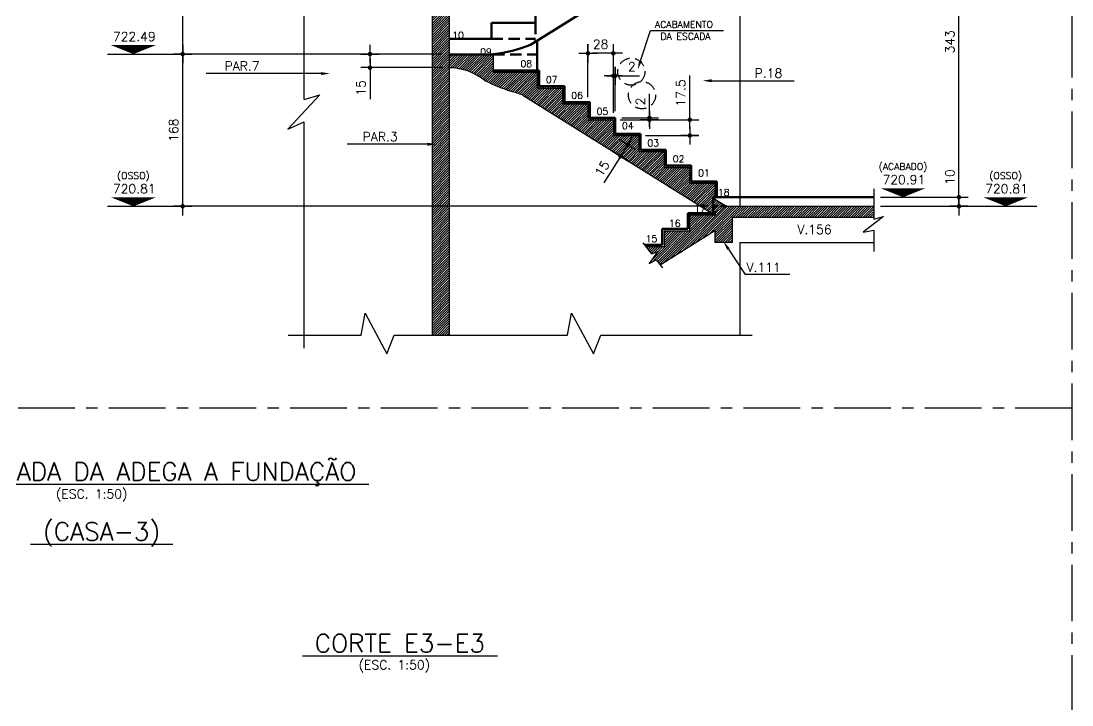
# Model space of a CAD drawing. Header units: inches. Extents: x 0 to 5940, y 0 to 4205.
# Drawn here: x 745 to 1905, y 1775 to 2530 of the extents above; entities that cross this region are included whole.
import ezdxf
from ezdxf.enums import TextEntityAlignment as Align

# ---------------------------------------------------------------- set-up
doc = ezdxf.new("R2010")
doc.units = ezdxf.units.IN
doc.header["$LTSCALE"] = 50
doc.header["$MEASUREMENT"] = 0
doc.linetypes.add('CENTER', pattern=[2, 1.25, -0.25, 0.25, -0.25])
doc.linetypes.add('HIDDEN', pattern=[0.375, 0.25, -0.125])
for name, color, linetype in [('CORTES', 2, 'Continuous'), ('COTA', 6, 'Continuous'), ('NIVEL', 3, 'Continuous'), ('TEXTO', 3, 'Continuous')]:
    doc.layers.add(name, color=color, linetype=linetype)
doc.styles.add('ROMANS', font='romans.shx')
doc.dimstyles.new('COTA_50', dxfattribs={"dimscale": 5, "dimtxt": 2, "dimasz": 1, "dimexe": 2, "dimexo": 1.5, "dimgap": 1, "dimtad": 1, "dimzin": 12, "dimdsep": 46, "dimtxsty": 'ROMANS', "dimblk1": 'COTA', "dimblk2": 'COTA', "dimsah": 1, "dimcen": -4, "dimdle": 1.5, "dimclrd": 6, "dimclre": 6, "dimclrt": 3, "dimadec": 0, "dimazin": 0, "dimtfac": 1, "dimtofl": 0, "dimtmove": 0, "dimatfit": 3, "dimldrblk": 'COTA', "dimfxl": 1, "dimtolj": 1, "dimtzin": 12, "dimarcsym": 0})

# ---------------------------------------------------------------- blocks, each defined once
blk = doc.blocks.new('COTA')
at = {"layer": 'COTA'}
for p, q in [((2, 0), (-2, 0)), ((0, -2), (0, 2))]:
    blk.add_line(p, q, dxfattribs=at)
at = {"layer": 'COTA', "const_width": 0.5}
blk.add_lwpolyline([(-0.25, 0, 1), (0.25, 0, 1)], format="xyb", close=True, dxfattribs=at)
blk = doc.blocks.new('*D203')
at = {"layer": 'COTA', "color": 6, "lineweight": -2, "transparency": 16777216}
for p, q in [((1266.2, 2535.3), (1266.2, 2567.9)), ((1314.7, 2552.8), (1314.7, 2567.9)), ((1309.7, 2557.9), (1271.2, 2557.9))]:
    blk.add_line(p, q, dxfattribs=at)
at = {"layer": 'Defpoints', "color": 0, "transparency": 16777216}
for p in [(1266.2, 2557.9), (1314.7, 2545.3), (1266.2, 2527.8)]:
    blk.add_point(p, dxfattribs=at)
at = {"layer": 'COTA', "color": 6, "lineweight": -2, "transparency": 16777216, "xscale": 5, "yscale": 5, "zscale": 5, "rotation": 180}
blk.add_blockref('COTA', (1266.2, 2557.9), dxfattribs=at)
at = {"layer": 'COTA', "color": 6, "lineweight": -2, "transparency": 16777216, "xscale": 5, "yscale": 5, "zscale": 5}
blk.add_blockref('COTA', (1314.7, 2557.9), dxfattribs=at)
at = {"layer": 'COTA', "color": 3, "transparency": 16777216, "insert": (1290.5, 2567.9), "char_height": 10, "attachment_point": 5, "style": 'ROMANS'}
blk.add_mtext('\\A1;VAR.', dxfattribs=at)
blk = doc.blocks.new('*D200')
at = {"layer": 'COTA', "color": 6, "lineweight": -2, "transparency": 16777216}
for p, q in [((1772.8, 2678.3), (1790, 2678.3)), ((1780, 2340.3), (1780, 2673.3)), ((1693.5, 2335.3), (1790, 2335.3))]:
    blk.add_line(p, q, dxfattribs=at)
at = {"layer": 'Defpoints', "color": 0, "transparency": 16777216}
for p in [(1765.3, 2678.3), (1780, 2678.3), (1686, 2335.3)]:
    blk.add_point(p, dxfattribs=at)
at = {"layer": 'COTA', "color": 6, "lineweight": -2, "transparency": 16777216, "xscale": 5, "yscale": 5, "zscale": 5}
for p, rotation in [((1780, 2678.3), 90), ((1780, 2335.3), 270)]:
    blk.add_blockref('COTA', p, dxfattribs=dict(at, rotation=rotation))
at = {"layer": 'COTA', "color": 3, "transparency": 16777216, "insert": (1770, 2506.8), "char_height": 10, "attachment_point": 5, "rotation": 90, "style": 'ROMANS'}
blk.add_mtext('\\A1;343', dxfattribs=at)
blk = doc.blocks.new('*D201')
at = {"layer": 'COTA', "color": 6, "lineweight": -2, "transparency": 16777216}
for p, q in [((1780, 2340.3), (1780, 2370)), ((1693.5, 2335.3), (1790, 2335.3)), ((1693.5, 2325.3), (1790, 2325.3)), ((1780, 2320.3), (1780, 2315.3))]:
    blk.add_line(p, q, dxfattribs=at)
at = {"layer": 'Defpoints', "color": 0, "transparency": 16777216}
for p in [(1686, 2335.3), (1780, 2335.3), (1686, 2325.3)]:
    blk.add_point(p, dxfattribs=at)
at = {"layer": 'COTA', "color": 6, "lineweight": -2, "transparency": 16777216, "xscale": 5, "yscale": 5, "zscale": 5}
for p, rotation in [((1780, 2335.3), 270), ((1780, 2325.3), 90)]:
    blk.add_blockref('COTA', p, dxfattribs=dict(at, rotation=rotation))
at = {"layer": 'COTA', "color": 3, "transparency": 16777216, "insert": (1770, 2357.6), "char_height": 10, "attachment_point": 5, "rotation": 90, "style": 'ROMANS'}
blk.add_mtext('\\A1;10', dxfattribs=at)
blk = doc.blocks.new('*D199')
at = {"layer": 'COTA', "color": 6, "lineweight": -2, "transparency": 16777216}
for p, q in [((1210.2, 2493.3), (1120.3, 2493.3)), ((1130.3, 2498.3), (1130.3, 2503.3)), ((1210.2, 2478.3), (1120.3, 2478.3)), ((1130.3, 2473.3), (1130.3, 2443.5))]:
    blk.add_line(p, q, dxfattribs=at)
at = {"layer": 'Defpoints', "color": 0, "transparency": 16777216}
for p in [(1217.7, 2493.3), (1130.3, 2478.3), (1217.7, 2478.3)]:
    blk.add_point(p, dxfattribs=at)
at = {"layer": 'COTA', "color": 6, "lineweight": -2, "transparency": 16777216, "xscale": 5, "yscale": 5, "zscale": 5}
for p, rotation in [((1130.3, 2493.3), 270), ((1130.3, 2478.3), 90)]:
    blk.add_blockref('COTA', p, dxfattribs=dict(at, rotation=rotation))
at = {"layer": 'COTA', "color": 3, "transparency": 16777216, "insert": (1120.3, 2455.9), "char_height": 10, "attachment_point": 5, "rotation": 90, "style": 'ROMANS'}
blk.add_mtext('\\A1;15', dxfattribs=at)
blk = doc.blocks.new('*D205')
at = {"layer": 'COTA', "color": 6, "lineweight": -2, "transparency": 16777216}
for p, q in [((1152.4, 2493.3), (913.6, 2493.3)), ((923.6, 2330.3), (923.6, 2488.3)), ((1503.2, 2325.3), (913.6, 2325.3))]:
    blk.add_line(p, q, dxfattribs=at)
at = {"layer": 'Defpoints', "color": 0, "transparency": 16777216}
for p in [(923.6, 2493.3), (1159.9, 2493.3), (1510.7, 2325.3)]:
    blk.add_point(p, dxfattribs=at)
at = {"layer": 'COTA', "color": 6, "lineweight": -2, "transparency": 16777216, "xscale": 5, "yscale": 5, "zscale": 5}
for p, rotation in [((923.6, 2493.3), 90), ((923.6, 2325.3), 270)]:
    blk.add_blockref('COTA', p, dxfattribs=dict(at, rotation=rotation))
at = {"layer": 'COTA', "color": 3, "transparency": 16777216, "insert": (913.6, 2409.3), "char_height": 10, "attachment_point": 5, "rotation": 90, "style": 'ROMANS'}
blk.add_mtext('\\A1;168', dxfattribs=at)
blk = doc.blocks.new('*D206')
at = {"layer": 'COTA', "color": 6, "lineweight": -2, "transparency": 16777216}
for p, q in [((1054, 2678.3), (913.6, 2678.3)), ((923.6, 2498.3), (923.6, 2673.3)), ((934.9, 2493.3), (913.6, 2493.3))]:
    blk.add_line(p, q, dxfattribs=at)
at = {"layer": 'Defpoints', "color": 0, "transparency": 16777216}
for p in [(923.6, 2678.3), (1061.5, 2678.3), (942.4, 2493.3)]:
    blk.add_point(p, dxfattribs=at)
at = {"layer": 'COTA', "color": 6, "lineweight": -2, "transparency": 16777216, "xscale": 5, "yscale": 5, "zscale": 5}
for p, rotation in [((923.6, 2678.3), 90), ((923.6, 2493.3), 270)]:
    blk.add_blockref('COTA', p, dxfattribs=dict(at, rotation=rotation))
at = {"layer": 'COTA', "color": 3, "transparency": 16777216, "insert": (913.6, 2585.8), "char_height": 10, "attachment_point": 5, "rotation": 90, "style": 'ROMANS'}
blk.add_mtext('\\A1;185', dxfattribs=at)
blk = doc.blocks.new('*D207')
at = {"layer": 'COTA', "color": 6, "lineweight": -2, "transparency": 16777216}
for p, q in [((1370.7, 2445.8), (1370.7, 2504.1)), ((1393.7, 2494.1), (1375.7, 2494.1)), ((1398.7, 2428.3), (1398.7, 2504.1))]:
    blk.add_line(p, q, dxfattribs=at)
at = {"layer": 'Defpoints', "color": 0, "transparency": 16777216}
for p in [(1370.7, 2494.1), (1370.7, 2438.3), (1398.7, 2420.8)]:
    blk.add_point(p, dxfattribs=at)
at = {"layer": 'COTA', "color": 6, "lineweight": -2, "transparency": 16777216, "xscale": 5, "yscale": 5, "zscale": 5, "rotation": 180}
blk.add_blockref('COTA', (1370.7, 2494.1), dxfattribs=at)
at = {"layer": 'COTA', "color": 6, "lineweight": -2, "transparency": 16777216, "xscale": 5, "yscale": 5, "zscale": 5}
blk.add_blockref('COTA', (1398.7, 2494.1), dxfattribs=at)
at = {"layer": 'COTA', "color": 3, "transparency": 16777216, "insert": (1384.7, 2504.1), "char_height": 10, "attachment_point": 5, "style": 'ROMANS'}
blk.add_mtext('\\A1;28', dxfattribs=at)
blk = doc.blocks.new('*D208')
at = {"layer": 'COTA', "color": 6, "lineweight": -2, "transparency": 16777216}
for p, q in [((1398.7, 2428.3), (1398.7, 2479.3)), ((1400.7, 2430.3), (1400.7, 2479.3)), ((1393.7, 2469.3), (1388.7, 2469.3)), ((1405.7, 2469.3), (1427.4, 2469.3))]:
    blk.add_line(p, q, dxfattribs=at)
at = {"layer": 'Defpoints', "color": 0, "transparency": 16777216}
for p in [(1400.7, 2469.3), (1398.7, 2420.8), (1400.7, 2422.8)]:
    blk.add_point(p, dxfattribs=at)
at = {"layer": 'COTA', "color": 6, "lineweight": -2, "transparency": 16777216, "xscale": 5, "yscale": 5, "zscale": 5}
blk.add_blockref('COTA', (1398.7, 2469.3), dxfattribs=at)
at = {"layer": 'COTA', "color": 6, "lineweight": -2, "transparency": 16777216, "xscale": 5, "yscale": 5, "zscale": 5, "rotation": 180}
blk.add_blockref('COTA', (1400.7, 2469.3), dxfattribs=at)
at = {"layer": 'COTA', "color": 3, "transparency": 16777216, "insert": (1419, 2479.3), "char_height": 10, "attachment_point": 5, "style": 'ROMANS'}
blk.add_mtext('\\A1;2', dxfattribs=at)
blk = doc.blocks.new('*D209')
at = {"layer": 'COTA', "color": 6, "lineweight": -2, "transparency": 16777216}
for p, q in [((1438.5, 2427.8), (1438.5, 2449.4)), ((1406.2, 2420.8), (1448.5, 2420.8)), ((1408.2, 2422.8), (1448.5, 2422.8)), ((1438.5, 2415.8), (1438.5, 2410.8))]:
    blk.add_line(p, q, dxfattribs=at)
at = {"layer": 'Defpoints', "color": 0, "transparency": 16777216}
for p in [(1398.7, 2420.8), (1400.7, 2422.8), (1438.5, 2422.8)]:
    blk.add_point(p, dxfattribs=at)
at = {"layer": 'COTA', "color": 6, "lineweight": -2, "transparency": 16777216, "xscale": 5, "yscale": 5, "zscale": 5}
for p, rotation in [((1438.5, 2422.8), 270), ((1438.5, 2420.8), 90)]:
    blk.add_blockref('COTA', p, dxfattribs=dict(at, rotation=rotation))
at = {"layer": 'COTA', "color": 3, "transparency": 16777216, "insert": (1428.5, 2441.1), "char_height": 10, "attachment_point": 5, "rotation": 90, "style": 'ROMANS'}
blk.add_mtext('\\A1;2', dxfattribs=at)
blk = doc.blocks.new('*D210')
at = {"layer": 'COTA', "color": 6, "lineweight": -2, "transparency": 16777216}
for p, q in [((1483.1, 2425.8), (1483.1, 2469.8)), ((1406.2, 2420.8), (1493.1, 2420.8)), ((1434.2, 2403.3), (1493.1, 2403.3)), ((1483.1, 2398.3), (1483.1, 2393.3))]:
    blk.add_line(p, q, dxfattribs=at)
at = {"layer": 'Defpoints', "color": 0, "transparency": 16777216}
for p in [(1398.7, 2420.8), (1483.1, 2420.8), (1426.7, 2403.3)]:
    blk.add_point(p, dxfattribs=at)
at = {"layer": 'COTA', "color": 6, "lineweight": -2, "transparency": 16777216, "xscale": 5, "yscale": 5, "zscale": 5}
for p, rotation in [((1483.1, 2420.8), 270), ((1483.1, 2403.3), 90)]:
    blk.add_blockref('COTA', p, dxfattribs=dict(at, rotation=rotation))
at = {"layer": 'COTA', "color": 3, "transparency": 16777216, "insert": (1473.1, 2450.3), "char_height": 10, "attachment_point": 5, "rotation": 90, "style": 'ROMANS'}
blk.add_mtext('\\A1;17.5', dxfattribs=at)
blk = doc.blocks.new('*D211')
at = {"layer": 'COTA', "color": 6, "lineweight": -2, "transparency": 16777216}
for p, q in [((1417.4, 2397.5), (1420, 2401.7)), ((1405.1, 2399.3), (1423.2, 2388)), ((1397.1, 2386.6), (1415.2, 2375.2)), ((1404.1, 2376.3), (1388.3, 2351.1))]:
    blk.add_line(p, q, dxfattribs=at)
at = {"layer": 'Defpoints', "color": 0, "transparency": 16777216}
for p in [(1398.7, 2403.3), (1390.8, 2390.5), (1406.8, 2380.5)]:
    blk.add_point(p, dxfattribs=at)
at = {"layer": 'COTA', "color": 6, "lineweight": -2, "transparency": 16777216, "xscale": 5, "yscale": 5, "zscale": 5}
for p, rotation in [((1414.7, 2393.3), 237.9946167919173), ((1406.8, 2380.5), 57.99461679191725)]:
    blk.add_blockref('COTA', p, dxfattribs=dict(at, rotation=rotation))
at = {"layer": 'COTA', "color": 3, "transparency": 16777216, "insert": (1386.4, 2366.9), "char_height": 10, "attachment_point": 5, "rotation": 57.9946, "style": 'ROMANS'}
blk.add_mtext('\\A1;15', dxfattribs=at)

msp = doc.modelspace()

# ---------------------------------------------------------------- hatches: boundary and pattern name
at = {"layer": 'CORTES'}
h = msp.add_hatch(dxfattribs=at)
h.set_pattern_fill('ANSI31', color=252, scale=15)
h.paths.add_polyline_path([(1217.713, 2678.258), (1198.713, 2678.258), (1198.713, 2663.258), (1217.713, 2663.258)])
h.paths.add_polyline_path([(1217.713, 2663.258), (1198.713, 2663.258), (1198.713, 2183.025), (1217.713, 2183.025)])
h = msp.add_hatch(dxfattribs=at)
h.set_pattern_fill('ANSI31', color=252, scale=15)
h.paths.add_polyline_path([(1685.975, 2325.258), (1523.513, 2325.258), (1510.713, 2333.258), (1510.713, 2335.258), (1508.713, 2335.258), (1508.713, 2317.758), (1507.211, 2317.758), (1510.713, 2315.569), (1510.713, 2315.758), (1510.411, 2315.758), (1482.713, 2315.758), (1482.713, 2298.258), (1454.713, 2298.258), (1454.713, 2280.758), (1434.547, 2280.758), (1440.844, 2272.67), (1447.468, 2275.139), (1438.285, 2262.243), (1445.867, 2266.217), (1450.411, 2260.38), (1510.713, 2298.069), (1510.713, 2285.258), (1529.713, 2285.258), (1529.713, 2313.258), (1685.975, 2313.258)])
h.paths.add_polyline_path([(1266.213, 2492.758), (1217.713, 2492.758), (1217.713, 2478.258, -0.16694154), (1257.314, 2463.683, 0.02316443), (1285.637, 2452.197, -0.01517369), (1298.824, 2448), (1507.211, 2317.758), (1508.713, 2317.758), (1508.713, 2335.258), (1510.713, 2335.258), (1512.713, 2335.258), (1512.713, 2352.758), (1484.713, 2352.758), (1484.713, 2370.258), (1456.713, 2370.258), (1456.713, 2387.758), (1428.713, 2387.758), (1428.713, 2405.258), (1400.713, 2405.258), (1400.713, 2422.758), (1372.713, 2422.758), (1372.713, 2440.258), (1344.713, 2440.258), (1344.713, 2457.758), (1316.713, 2457.758), (1316.713, 2475.258), (1266.213, 2475.258)])
h.paths.add_polyline_path([(1266.213, 2493.258), (1217.713, 2493.258), (1217.713, 2492.758), (1266.213, 2492.758)])
h.paths.add_polyline_path([(1488.269, 2317.372), (1503.091, 2317.372), (1503.091, 2328.622), (1488.269, 2328.622)], flags=25)
h.paths.add_polyline_path([(1250.963, 2490.217), (1266.499, 2490.217), (1266.499, 2501.467), (1250.963, 2501.467)], flags=9)
at = {"layer": 'COTA', "transparency": 33554687}
h = msp.add_hatch(dxfattribs=at)
h.set_pattern_fill('ANSI31', color=256, style=0)
h.paths.add_polyline_path([(1455.637, 2006.283), (1455.637, 2049.854), (1470.637, 2049.854), (1470.637, 2006.283)], flags=9)
h = msp.add_hatch(dxfattribs=at)
h.set_pattern_fill('ANSI31', color=256, style=0)
h.paths.add_polyline_path([(1455.637, 2006.283), (1455.637, 2049.854), (1470.637, 2049.854), (1470.637, 2006.283)], flags=9)
h = msp.add_hatch(dxfattribs=at)
h.set_pattern_fill('ANSI31', color=256, style=0)
h.paths.add_polyline_path([(1416.637, 1993.533), (1416.637, 2037.104), (1431.637, 2037.104), (1431.637, 1993.533)], flags=9)
h = msp.add_hatch(dxfattribs=at)
h.set_pattern_fill('ANSI31', color=256, style=0)
h.paths.add_polyline_path([(1416.637, 1993.533), (1416.637, 2037.104), (1431.637, 2037.104), (1431.637, 1993.533)], flags=9)
h = msp.add_hatch(dxfattribs=at)
h.set_pattern_fill('ANSI31', color=256, style=0)
h.paths.add_polyline_path([(1762.505, 2013.283), (1762.505, 2024.949), (1777.505, 2024.949), (1777.505, 2013.283)], flags=9)
h = msp.add_hatch(dxfattribs=at)
h.set_pattern_fill('ANSI31', color=256, style=0)
h.paths.add_polyline_path([(1374.118, 1979.097), (1395.309, 1979.097), (1395.309, 1964.097), (1374.118, 1964.097)], flags=9)
h = msp.add_hatch(dxfattribs=at)
h.set_pattern_fill('ANSI31', color=256, style=0)
h.paths.add_polyline_path([(1268.386, 1922.533), (1268.386, 1966.104), (1283.386, 1966.104), (1283.386, 1922.533)], flags=9)
h = msp.add_hatch(dxfattribs=at)
h.set_pattern_fill('ANSI31', color=256, style=0)
h.paths.add_polyline_path([(1309.626, 1924.533), (1309.626, 1936.199), (1324.626, 1936.199), (1324.626, 1924.533)], flags=9)
h = msp.add_hatch(dxfattribs=at)
h.set_pattern_fill('ANSI31', color=256)
h.paths.add_polyline_path([(1121.637, 1852.433), (1121.637, 1896.004), (1136.637, 1896.004), (1136.637, 1852.433)], flags=9)
h = msp.add_hatch(dxfattribs=at)
h.set_pattern_fill('ANSI31', color=256, style=0)
h.paths.add_polyline_path([(1273.201, 1890.897), (1307.725, 1890.897), (1307.725, 1875.897), (1273.201, 1875.897)], flags=9)
h = msp.add_hatch(dxfattribs=at)
h.set_pattern_fill('ANSI31', color=256, style=0)
h.paths.add_polyline_path([(1457.394, 1896.922), (1467.974, 1880.231), (1455.305, 1872.2), (1444.725, 1888.891)], flags=9)
h = msp.add_hatch(dxfattribs=at)
h.set_pattern_fill('ANSI31', color=256, style=0)
h.paths.add_polyline_path([(906.137, 1789.908), (906.137, 1834.908), (921.137, 1834.908), (921.137, 1789.908)], flags=9)
h = msp.add_hatch(dxfattribs=at)
h.set_pattern_fill('ANSI31', color=256, style=0)
h.paths.add_polyline_path([(1762.505, 1804.426), (1762.505, 1835.14), (1777.505, 1835.14), (1777.505, 1804.426)], flags=9)
h = msp.add_hatch(dxfattribs=at)
h.set_pattern_fill('ANSI31', color=256, style=0)
h.paths.add_polyline_path([(1250.338, 1805.117), (1250.338, 1817.617), (1267.124, 1817.617), (1267.124, 1805.117)], flags=9)

# ---------------------------------------------------------------- linework, layer by layer
at = {"layer": 'CORTES', "color": 1}
for p, q in [((1198.713, 2678.258), (1198.713, 2183.025)), ((1217.713, 2678.258), (1217.713, 2183.025)), ((1217.713, 2493.258), (1266.213, 2493.258)), ((1217.713, 2493.258), (1217.713, 2478.258)), ((1266.213, 2493.258), (1266.213, 2473.258)), ((1266.213, 2473.258), (1314.713, 2473.258)), ((1314.713, 2473.258), (1314.713, 2455.758)), ((1298.824, 2448), (1510.411, 2315.758)), ((1314.713, 2455.758), (1342.713, 2455.758)), ((1342.713, 2455.758), (1342.713, 2438.258)), ((1342.713, 2438.258), (1370.713, 2438.258)), ((1370.713, 2438.258), (1370.713, 2422.758)), ((1370.713, 2420.758), (1398.713, 2420.758)), ((1398.713, 2420.758), (1398.713, 2403.258)), ((1398.713, 2403.258), (1426.713, 2403.258)), ((1426.713, 2403.258), (1426.713, 2385.758)), ((1426.713, 2385.758), (1454.713, 2385.758)), ((1454.713, 2385.758), (1454.713, 2368.258)), ((1454.713, 2368.258), (1482.713, 2368.258)), ((1482.713, 2368.258), (1482.713, 2350.758)), ((1482.713, 2350.758), (1510.713, 2350.758)), ((1510.713, 2350.758), (1510.713, 2333.258)), ((1510.713, 2333.258), (1523.513, 2325.258)), ((1523.513, 2325.258), (1685.975, 2325.258)), ((1482.713, 2315.758), (1482.713, 2298.258)), ((1482.713, 2315.758), (1510.411, 2315.758)), ((1529.713, 2313.258), (1529.713, 2285.258)), ((1529.713, 2313.258), (1685.975, 2313.258)), ((1510.713, 2298.069), (1450.411, 2260.38)), ((1454.713, 2298.258), (1454.713, 2280.758)), ((1454.713, 2298.258), (1482.713, 2298.258)), ((1510.713, 2298.069), (1510.713, 2285.258)), ((1529.713, 2285.258), (1510.713, 2285.258)), ((1434.547, 2280.758), (1454.713, 2280.758))]:
    msp.add_line(p, q, dxfattribs=at)
at = {"layer": 'CORTES', "color": 253, "linetype": 'Continuous', "lineweight": 50}
for p, q in [((1538.713, 2648.069), (1307.144, 2503.338)), ((1312.713, 2545.258), (1312.713, 2527.758)), ((1264.213, 2527.758), (1312.713, 2527.758)), ((1264.213, 2527.758), (1264.213, 2510.258)), ((1217.713, 2510.258), (1264.213, 2510.258)), ((1314.713, 2508.069), (1314.713, 2475.258)), ((1217.713, 2492.758), (1266.213, 2492.758)), ((1266.213, 2475.258), (1316.713, 2475.258)), ((1316.713, 2475.258), (1316.713, 2457.758)), ((1316.713, 2457.758), (1344.713, 2457.758)), ((1344.713, 2457.758), (1344.713, 2440.258)), ((1344.713, 2440.258), (1372.713, 2440.258)), ((1372.713, 2440.258), (1372.713, 2422.758)), ((1372.713, 2422.758), (1400.713, 2422.758)), ((1400.713, 2422.758), (1400.713, 2405.258)), ((1400.713, 2405.258), (1428.713, 2405.258)), ((1428.713, 2405.258), (1428.713, 2387.758)), ((1428.713, 2387.758), (1456.713, 2387.758)), ((1456.713, 2387.758), (1456.713, 2370.258)), ((1456.713, 2370.258), (1484.713, 2370.258)), ((1484.713, 2370.258), (1484.713, 2352.758)), ((1484.713, 2352.758), (1512.713, 2352.758)), ((1512.713, 2352.758), (1512.713, 2335.258)), ((1508.713, 2335.258), (1508.713, 2317.758)), ((1508.713, 2335.258), (1685.975, 2335.258)), ((1510.713, 2325.258), (1510.713, 2322.037)), ((1513.507, 2325.258), (1510.713, 2325.258)), ((1510.713, 2319.78), (1510.713, 2315.758)), ((1523.513, 2325.258), (1516.842, 2325.258)), ((1480.713, 2317.758), (1480.713, 2300.258)), ((1480.713, 2317.758), (1508.713, 2317.758)), ((1510.411, 2315.758), (1510.713, 2315.758)), ((1452.713, 2300.258), (1452.713, 2282.758)), ((1452.713, 2300.258), (1480.713, 2300.258)), ((1432.99, 2282.758), (1452.713, 2282.758))]:
    msp.add_line(p, q, dxfattribs=at)
at = {"layer": 'CORTES', "color": 8}
for p, q in [((1057.65, 2443.226), (1057.65, 2643.219)), ((1074.85, 2448.206), (1039.438, 2410.414)), ((1057.65, 2443.226), (1074.85, 2448.206)), ((1039.438, 2410.414), (1057.65, 2418.326)), ((1057.65, 2168.618), (1057.65, 2418.326)), ((1685.975, 2344.491), (1685.975, 2310.946)), ((1696.85, 2314.095), (1674.451, 2296.803)), ((1685.975, 2310.946), (1696.85, 2314.095)), ((1674.451, 2296.803), (1685.975, 2298.76)), ((1685.975, 2298.76), (1685.975, 2275.258)), ((1431.365, 2284.845), (1440.844, 2272.67)), ((1447.468, 2275.139), (1438.285, 2262.243)), ((1440.844, 2272.67), (1447.468, 2275.139)), ((1438.285, 2262.243), (1445.867, 2266.217)), ((1445.867, 2266.217), (1452.791, 2257.323)), ((1120.455, 2183.025), (1124.818, 2207.525)), ((1124.818, 2207.525), (1148.818, 2162.525)), ((1348.274, 2183.025), (1352.637, 2207.525)), ((1352.637, 2207.525), (1376.637, 2162.525)), ((1040.063, 2183.025), (1120.455, 2183.025)), ((1148.818, 2162.525), (1156.903, 2183.025)), ((1156.903, 2183.025), (1348.274, 2183.025)), ((1376.637, 2162.525), (1384.722, 2183.025)), ((1384.722, 2183.025), (1551.859, 2183.025))]:
    msp.add_line(p, q, dxfattribs=at)
at = {"layer": 'CORTES'}
for p, q in [((1538.213, 2618.258), (1538.213, 2325.258)), ((1538.213, 2285.258), (1538.213, 2183.025)), ((1538.213, 2285.258), (1685.975, 2285.258))]:
    msp.add_line(p, q, dxfattribs=at)
at = {"layer": 'CORTES', "color": 253, "linetype": 'HIDDEN', "lineweight": 50}
for p, q in [((1312.713, 2527.758), (1312.713, 2506.819)), ((1264.213, 2510.258), (1312.713, 2510.258)), ((1266.213, 2492.758), (1314.713, 2492.758))]:
    msp.add_line(p, q, dxfattribs=at)
at = {"layer": 'CORTES', "color": 253, "linetype": 'Continuous', "lineweight": 50}
msp.add_arc((1246.702, 2660.621), 168.497, 276.649685, 291.021227, dxfattribs=at)
at = {"layer": 'CORTES', "color": 1}
for centre, radius, start, end in [((1216.295, 2413.319), 64.954, 50.838688, 88.749267), ((1395.364, 2763.448), 330.026, 245.272649, 250.580597), ((1223.089, 2232.882), 228.061, 70.604652, 74.081938)]:
    msp.add_arc(centre, radius, start, end, dxfattribs=at)
at = {"layer": 'COTA'}
for p, q in [((840.637, 2493.258), (913.637, 2493.258)), ((840.637, 2325.258), (913.637, 2325.258)), ((1790.005, 2325.258), (1865.916, 2325.258))]:
    msp.add_line(p, q, dxfattribs=at)
at = {"layer": 'NIVEL', "color": 1}
for points in [[(869.265, 2493.258, 0, 50, 0), (869.265, 2503.258, 50, 50, 0)], [(1718.356, 2335.258, 0, 50, 0), (1718.356, 2345.258, 50, 50, 0)], [(869.265, 2325.258, 0, 50, 0), (869.265, 2335.258, 50, 50, 0)], [(1831.626, 2325.258, 0, 50, 0), (1831.626, 2335.258, 50, 50, 0)]]:
    msp.add_lwpolyline(points, format="xyseb", dxfattribs=at)
at = {"layer": 'TEXTO', "color": 8, "linetype": 'CENTER'}
for p, q in [((1904.706, 4155), (1904.706, 2529.762)), ((1904.706, 2529.762), (1904.706, 50)), ((1904.706, 2102.5), (125, 2102.5))]:
    msp.add_line(p, q, dxfattribs=at)
at = {"layer": 'TEXTO', "color": 8}
for p, q in [((1428.716, 2485.948), (1439.59, 2519.398)), ((1439.59, 2519.398), (1520.409, 2519.398)), ((1076.107, 2471.747), (949.441, 2471.747)), ((1507.167, 2463.862), (1598.137, 2463.862)), ((1193.617, 2393.784), (1105.005, 2393.784)), ((1525.672, 2278.101), (1544.176, 2250.186)), ((1593.313, 2250.186), (1544.176, 2250.186))]:
    msp.add_line(p, q, dxfattribs=at)
at = {"layer": 'TEXTO', "color": 4, "linetype": 'HIDDEN'}
for centre in [(1418.567, 2473.865), (1430.365, 2447.86)]:
    msp.add_circle(centre, 14.989, dxfattribs=at)
at = {"layer": 'TEXTO', "color": 8}
for points in [[(1430.301, 2485.433), (1427.131, 2486.463), (1425.624, 2476.438)], [(1076.107, 2470.08), (1076.107, 2473.414), (1086.107, 2471.747)], [(1507.167, 2462.195), (1507.167, 2465.529), (1497.167, 2463.862)], [(1193.617, 2392.117), (1193.617, 2395.45), (1203.617, 2393.784)], [(1524.282, 2277.18), (1527.061, 2279.022), (1520.146, 2286.436)]]:
    msp.add_solid(points, dxfattribs=at)

# ---------------------------------------------------------------- texts
at = {"layer": 'NIVEL', "color": 3, "style": 'ROMANS'}
for s, p in [('722.49', (870.153, 2507.611)), ('720.91', (1719.244, 2349.611)), ('720.81', (870.153, 2339.611)), ('720.81', (1832.514, 2339.611))]:
    msp.add_text(s, height=10, dxfattribs=at).set_placement(p, align=Align.CENTER)
at = {"layer": 'NIVEL', "color": 4, "style": 'ROMANS'}
for s, p in [('(ACABADO)', (1718.252, 2365.415)), ('(OSSO)', (869.161, 2355.415)), ('(OSSO)', (1831.522, 2355.415))]:
    msp.add_text(s, height=7.5, dxfattribs=at).set_placement(p, align=Align.CENTER)
at = {"layer": 'TEXTO', "color": 4, "style": 'ROMANS'}
for s, p in [('ACABAMENTO ', (1444.609, 2522.197)), ('10', (1221.002, 2510.347)), ('DA ESCADA', (1450.681, 2509.087)), ('09', (1251.767, 2492.092)), ('08', (1296.248, 2478.847)), ('07', (1324.248, 2461.347)), ('06', (1352.248, 2443.847)), ('05', (1380.248, 2426.347)), ('04', (1408.248, 2410.447)), ('03', (1436.248, 2391.347)), ('02', (1464.248, 2373.847)), ('01', (1492.248, 2358.247)), ('18', (1514.002, 2336.847)), ('17', (1488.002, 2319.247)), ('16', (1460.002, 2302.733)), ('15', (1434.375, 2285.718))]:
    msp.add_text(s, height=7.5, dxfattribs=at).set_placement(p)
at = {"layer": 'TEXTO', "style": 'ROMANS'}
for s, p in [('PAR.7', (969.821, 2475.074)), ('P.18', (1554.604, 2467.189)), ('PAR.3', (1122.124, 2397.111))]:
    msp.add_text(s, height=10, dxfattribs=at).set_placement(p)
at = {"layer": 'TEXTO', "color": 3, "style": 'ROMANS'}
for s, p in [('V.156', (1601.786, 2294.699)), ('V.111', (1545.659, 2252.985)), ('(ESC. 1:50)', (783.75, 2002.868)), ('(ESC. 1:50)', (1117.677, 1814.261))]:
    msp.add_text(s, height=10, dxfattribs=at).set_placement(p)
at = {"layer": 'TEXTO', "color": 1, "style": 'ROMANS'}
for s, p in [('%%U PLANTA DA ESCADA DA ADEGA A FUNDAÇÃO ', (518.602, 2022.55)), ('%%U (CASA-3) ', (755.724, 1956.424)), ('%%U CORTE E3-E3 ', (1055.595, 1833.092))]:
    msp.add_text(s, height=20, dxfattribs=at).set_placement(p)

# ---------------------------------------------------------------- dimensions: what is measured, and where the dimension line sits
at = {"layer": 'COTA'}
for base, p1, p2, picture, middle in [((923.637, 2678.258), (942.406, 2493.258), (1061.454, 2678.258), '*D206', (913.637, 2585.758)), ((1780.005, 2678.258), (1685.975, 2335.258), (1765.26, 2678.258), '*D200', (1770.005, 2506.758)), ((923.637, 2493.258), (1510.713, 2325.258), (1159.925, 2493.258), '*D205', (913.637, 2409.258)), ((1130.303, 2478.258), (1217.713, 2493.258), (1217.713, 2478.258), '*D199', (1120.303, 2455.877)), ((1483.119, 2420.758), (1426.713, 2403.258), (1398.713, 2420.758), '*D210', (1473.119, 2450.282)), ((1438.537, 2422.758), (1398.713, 2420.758), (1400.713, 2422.758), '*D209', (1428.537, 2441.091)), ((1780.005, 2335.258), (1685.975, 2325.258), (1685.975, 2335.258), '*D201', (1770.005, 2357.639))]:
    dim = msp.add_linear_dim(base=base, p1=p1, p2=p2, angle=90, dimstyle='COTA_50', dxfattribs=at)
    dim.commit()
    dim.dimension.update_dxf_attribs({"geometry": picture, "text_midpoint": middle})
dim = msp.add_linear_dim(base=(1266.213, 2557.872), p1=(1314.713, 2545.258), p2=(1266.213, 2527.758), text='VAR.', dimstyle='COTA_50', dxfattribs=at)
dim.commit()
dim.dimension.update_dxf_attribs({"geometry": '*D203', "text_midpoint": (1290.463, 2557.872), "dimtype": 160})
for base, p2, picture, middle in [((1370.713, 2494.077), (1370.713, 2438.258), '*D207', (1384.713, 2504.077)), ((1400.713, 2469.291), (1400.713, 2422.758), '*D208', (1419.047, 2479.291))]:
    dim = msp.add_linear_dim(base=base, p1=(1398.713, 2420.758), p2=p2, dimstyle='COTA_50', dxfattribs=at)
    dim.commit()
    dim.dimension.update_dxf_attribs({"geometry": picture, "text_midpoint": middle})
dim = msp.add_aligned_dim(p1=(1398.713, 2403.258), p2=(1390.763, 2390.538), distance=18.869, dimstyle='COTA_50', dxfattribs=at)
dim.commit()
dim.dimension.update_dxf_attribs({"geometry": '*D211', "text_midpoint": (1386.423, 2366.858)})

doc.saveas('drawing.dxf')
